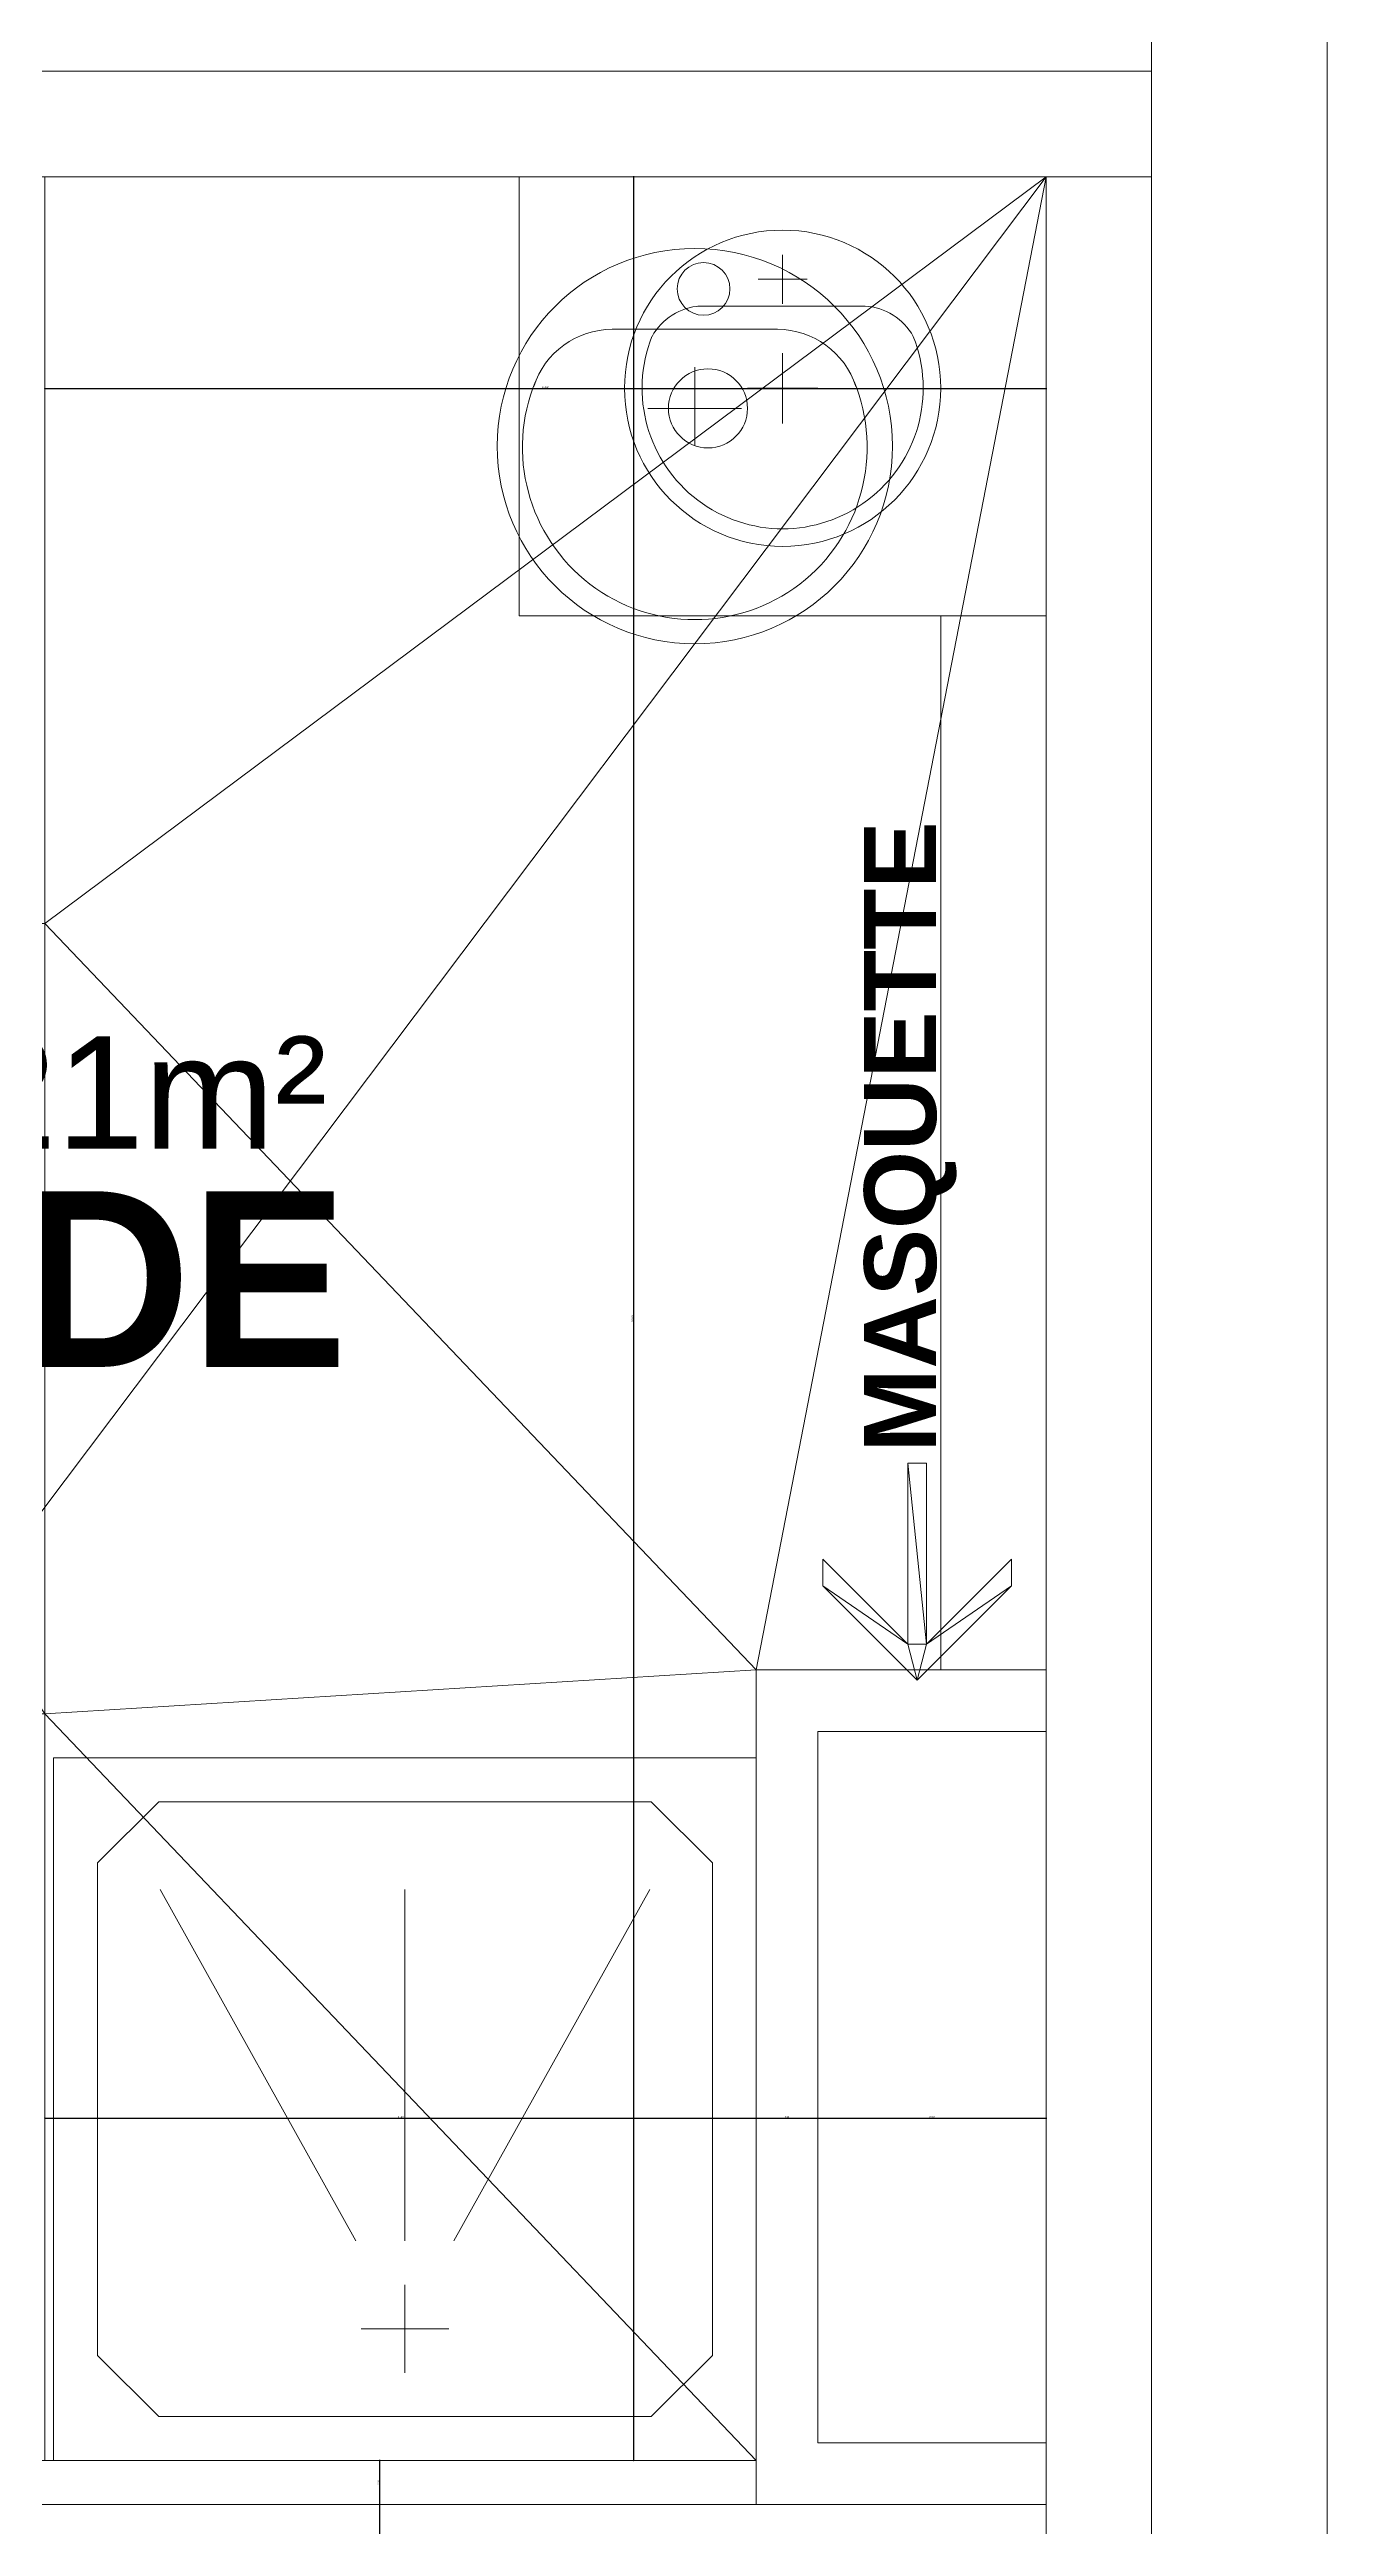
# Model space of a CAD drawing. Header units: metres. Extents: x -12536 to 12621, y -17191 to 9596.
# Drawn here: x -8676.5 to -8529.3, y -2942.9 to -2660.9 of the extents above; entities that cross this region are included whole.
import ezdxf
from ezdxf.enums import TextEntityAlignment as Align

# ---------------------------------------------------------------- set-up
doc = ezdxf.new("R2010")
doc.units = ezdxf.units.M
doc.header["$MEASUREMENT"] = 0
doc.header["$PDMODE"] = 2
doc.header["$PDSIZE"] = 0.25
for name, color, linetype in [('Calque commun', 7, 'Continuous'), ('Layer2', 7, 'Continuous'), ('Layer90', 7, 'Continuous'), ('Textes', 7, 'Continuous')]:
    doc.layers.add(name, color=color, linetype=linetype)
doc.styles.add('Arial', font='arial.ttf', dxfattribs={"height": 0.128})
doc.styles.add('Arial2', font='', dxfattribs={"height": 0.1})
doc.styles.add('Century Gothic', font='GOTHICB.TTF', dxfattribs={"height": 0.4})
doc.styles.add('Century Gothic17', font='GOTHIC.TTF', dxfattribs={"height": 0.18})
doc.styles.add('Century Gothic6', font='GOTHIC.TTF', dxfattribs={"height": 0.18})
doc.styles.get('Arial2').set_extended_font_data('Arial', bold=True)
doc.dimstyles.new('DIM16', dxfattribs={"dimtxt": 0.18, "dimasz": 0.035, "dimexe": 0.05, "dimexo": 0, "dimgap": 0.05, "dimtad": 1, "dimzin": 1, "dimdsep": 46, "dimtxsty": 'Century Gothic17', "dimblk": 'ORIGIN', "dimcen": 0.09, "dimdle": 0.05, "dimadec": 0, "dimazin": 0, "dimtfac": 1, "dimtdec": 4, "dimtix": 1, "dimtofl": 0, "dimtmove": 0, "dimatfit": 3, "dimfxl": 0.05, "dimfxlon": 1, "dimfrac": 2, "dimtolj": 1, "dimtzin": 0, "dimarcsym": 2})
doc.dimstyles.new('DIM7', dxfattribs={"dimtxt": 0.18, "dimasz": 0.035, "dimexe": 0.05, "dimexo": 0, "dimgap": 0.05, "dimtad": 1, "dimzin": 1, "dimdsep": 46, "dimtxsty": 'Century Gothic6', "dimblk": 'ORIGIN', "dimcen": 0.09, "dimdle": 0.05, "dimadec": 0, "dimazin": 0, "dimtfac": 1, "dimtdec": 4, "dimtix": 1, "dimtofl": 0, "dimtmove": 0, "dimatfit": 3, "dimfxl": 0.05, "dimfxlon": 1, "dimfrac": 2, "dimtolj": 1, "dimtzin": 0, "dimarcsym": 2})

# ---------------------------------------------------------------- blocks, each defined once
blk = doc.blocks.new('Block31043')
at = {"layer": 'Calque commun', "color": 7, "linetype": 'Continuous', "lineweight": 20}
blk.add_line((7.614, -29.6106), (7.614, -22.1082), dxfattribs=at)
at = {"layer": 'Calque commun', "color": 7, "linetype": 'Continuous', "lineweight": 5}
blk.add_line((7.814, -29.4107), (7.814, -22.1082), dxfattribs=at)
blk = doc.blocks.new('Block34494')
at = {"layer": 'Calque commun', "color": 7, "linetype": 'Continuous', "lineweight": 20}
for p, q in [((7.614, -22.4506), (7.814, -22.4506)), ((7.614, -22.6506), (7.614, -22.6506))]:
    blk.add_line(p, q, dxfattribs=at)
at = {"layer": 'Calque commun', "color": 7, "linetype": 'Continuous', "lineweight": 5}
blk.add_line((7.614, -22.7707), (7.494, -22.7707), dxfattribs=at)
blk = doc.blocks.new('Block34518')
at = {"layer": 'Calque commun', "color": 7, "linetype": 'Continuous', "lineweight": 5}
for p, q in [((1.414, -22.6506), (7.614, -22.6506)), ((1.534, -22.7707), (7.494, -22.7707))]:
    blk.add_line(p, q, dxfattribs=at)
blk = doc.blocks.new('Block34519')
at = {"layer": 'Calque commun', "color": 7, "linetype": 'Continuous', "lineweight": 20}
blk.add_line((7.814, -22.4506), (7.814, -31.4506), dxfattribs=at)
at = {"layer": 'Calque commun', "color": 7, "linetype": 'Continuous', "lineweight": 5}
for p, q in [((7.614, -22.6506), (7.614, -31.2507)), ((7.494, -22.7707), (7.494, -31.1306))]:
    blk.add_line(p, q, dxfattribs=at)
blk = doc.blocks.new('_ORIGIN')
at = {"color": 0, "linetype": 'ByBlock', "lineweight": -2}
blk.add_line((0, 0), (-1, 0), dxfattribs=at)
blk.add_circle((0, 0), 0.5, dxfattribs=at)
blk = doc.blocks.new('*D1470')
at = {"layer": 'Calque commun', "color": 0, "linetype": 'ByBlock', "lineweight": -2, "transparency": 16777216}
for p, q in [((-8638.94, -2940.35), (-8638.84, -2940.35)), ((-8638.89, -2940.35), (-8638.89, -2940.38)), ((-8638.89, -3130.31), (-8638.89, -2940.38)), ((-8638.94, -3130.35), (-8638.84, -3130.35))]:
    blk.add_line(p, q, dxfattribs=at)
at = {"layer": 'Calque commun', "color": 0, "linetype": 'Continuous', "lineweight": -2, "transparency": 16777216}
blk.add_line((-8638.89, -2940.31), (-8638.89, -2940.28), dxfattribs=at)
at = {"layer": 'Defpoints', "color": 0, "linetype": 'Continuous', "transparency": 16777216}
for p in [(-8662.78, -2940.35), (-8638.89, -2940.35), (-8664.03, -3130.35)]:
    blk.add_point(p, dxfattribs=at)
at = {"layer": 'Calque commun', "color": 0, "linetype": 'Continuous', "lineweight": -2, "transparency": 16777216, "xscale": 0.03500000014901161, "yscale": 0.03500000014901161, "zscale": 0.03500000014901161, "rotation": 270}
for p in [(-8638.89, -2940.35), (-8638.89, -3130.35)]:
    blk.add_blockref('_ORIGIN', p, dxfattribs=at)
at = {"layer": 'Calque commun', "color": 0, "linetype": 'Continuous', "lineweight": 5, "transparency": 16777216, "insert": (-8638.94, -3035.35), "char_height": 0.18, "attachment_point": 8, "rotation": 90, "line_spacing_factor": 0.773441, "style": 'Century Gothic6'}
blk.add_mtext('\\A1;190.00', dxfattribs=at)
blk = doc.blocks.new('*D1471')
at = {"layer": 'Calque commun', "color": 0, "linetype": 'ByBlock', "lineweight": -2, "transparency": 16777216}
for p, q in [((-8638.94, -2935.35), (-8638.84, -2935.35)), ((-8638.89, -2935.35), (-8638.89, -2935.38)), ((-8638.89, -2940.31), (-8638.89, -2935.38)), ((-8638.94, -2940.35), (-8638.84, -2940.35))]:
    blk.add_line(p, q, dxfattribs=at)
at = {"layer": 'Calque commun', "color": 0, "linetype": 'Continuous', "lineweight": -2, "transparency": 16777216}
blk.add_line((-8638.89, -2935.31), (-8638.89, -2935.28), dxfattribs=at)
at = {"layer": 'Defpoints', "color": 0, "linetype": 'Continuous', "transparency": 16777216}
for p in [(-8663.63, -2935.35), (-8638.89, -2935.35), (-8662.78, -2940.35)]:
    blk.add_point(p, dxfattribs=at)
at = {"layer": 'Calque commun', "color": 0, "linetype": 'Continuous', "lineweight": -2, "transparency": 16777216, "xscale": 0.03500000014901161, "yscale": 0.03500000014901161, "zscale": 0.03500000014901161, "rotation": 270}
for p in [(-8638.89, -2935.35), (-8638.89, -2940.35)]:
    blk.add_blockref('_ORIGIN', p, dxfattribs=at)
at = {"layer": 'Calque commun', "color": 0, "linetype": 'Continuous', "lineweight": 5, "transparency": 16777216, "insert": (-8638.94, -2937.85), "char_height": 0.18, "attachment_point": 8, "rotation": 90, "line_spacing_factor": 0.773441, "style": 'Century Gothic6'}
blk.add_mtext('\\A1;5.00', dxfattribs=at)
blk = doc.blocks.new('douche80wt\t')
at = {"layer": 'Layer90', "color": 6, "linetype": 'Continuous', "lineweight": 5}
for p, q in [((0, 0), (0, 0.8)), ((0, 0.8), (0.8, 0.8)), ((0.8, 0.8), (0.8, 0)), ((0.05, 0.6803), (0.1197, 0.75)), ((0.1197, 0.75), (0.6803, 0.75)), ((0.6803, 0.75), (0.75, 0.6803)), ((0.05, 0.1197), (0.05, 0.6803)), ((0.25, 0.4558), (0.65, 0.6788)), ((0.75, 0.6803), (0.75, 0.1197)), ((0.15, 0.45), (0.15, 0.35)), ((0.2, 0.4), (0.1, 0.4)), ((0.65, 0.4), (0.25, 0.4)), ((0.25, 0.3442), (0.65, 0.1212)), ((0.1197, 0.05), (0.05, 0.1197)), ((0.75, 0.1197), (0.6803, 0.05)), ((0.6803, 0.05), (0.1197, 0.05)), ((0.8, 0), (0, 0))]:
    blk.add_line(p, q, dxfattribs=at)
blk = doc.blocks.new('*D1638')
at = {"layer": 'Calque commun', "color": 0, "linetype": 'ByBlock', "lineweight": -2, "transparency": 16777216}
for p, q in [((-8677.03, -2896.32), (-8677.03, -2896.42)), ((-8677, -2896.37), (-8596.07, -2896.37)), ((-8596.03, -2896.37), (-8596.07, -2896.37)), ((-8596.03, -2896.32), (-8596.03, -2896.42))]:
    blk.add_line(p, q, dxfattribs=at)
at = {"layer": 'Calque commun', "color": 0, "linetype": 'Continuous', "lineweight": -2, "transparency": 16777216}
blk.add_line((-8596, -2896.37), (-8595.96, -2896.37), dxfattribs=at)
at = {"layer": 'Defpoints', "color": 0, "linetype": 'Continuous', "transparency": 16777216}
for p in [(-8677.03, -2881.39), (-8596.03, -2881.39), (-8596.03, -2896.37)]:
    blk.add_point(p, dxfattribs=at)
at = {"layer": 'Calque commun', "color": 0, "linetype": 'Continuous', "lineweight": -2, "transparency": 16777216, "xscale": 0.03500000014901161, "yscale": 0.03500000014901161, "zscale": 0.03500000014901161, "rotation": 180}
for p in [(-8677.03, -2896.37), (-8596.03, -2896.37)]:
    blk.add_blockref('_ORIGIN', p, dxfattribs=at)
at = {"layer": 'Calque commun', "color": 0, "linetype": 'Continuous', "lineweight": 5, "transparency": 16777216, "insert": (-8636.53, -2896.32), "char_height": 0.18, "attachment_point": 8, "line_spacing_factor": 0.773441, "style": 'Century Gothic6'}
blk.add_mtext('\\A1;81.00', dxfattribs=at)
blk = doc.blocks.new('*D1639')
at = {"layer": 'Calque commun', "color": 0, "linetype": 'ByBlock', "lineweight": -2, "transparency": 16777216}
for p, q in [((-8596.03, -2896.37), (-8596.03, -2896.32)), ((-8596, -2896.37), (-8589.07, -2896.37)), ((-8589.03, -2896.37), (-8589.07, -2896.37)), ((-8589.03, -2896.42), (-8589.03, -2896.32))]:
    blk.add_line(p, q, dxfattribs=at)
at = {"layer": 'Calque commun', "color": 0, "linetype": 'Continuous', "lineweight": -2, "transparency": 16777216}
blk.add_line((-8589, -2896.37), (-8588.96, -2896.37), dxfattribs=at)
at = {"layer": 'Defpoints', "color": 0, "linetype": 'Continuous', "transparency": 16777216}
for p in [(-8596.03, -2896.37), (-8589.03, -2896.37), (-8589.03, -2900.35)]:
    blk.add_point(p, dxfattribs=at)
at = {"layer": 'Calque commun', "color": 0, "linetype": 'Continuous', "lineweight": -2, "transparency": 16777216, "xscale": 0.03500000014901161, "yscale": 0.03500000014901161, "zscale": 0.03500000014901161, "rotation": 180}
for p in [(-8596.03, -2896.37), (-8589.03, -2896.37)]:
    blk.add_blockref('_ORIGIN', p, dxfattribs=at)
at = {"layer": 'Calque commun', "color": 0, "linetype": 'Continuous', "lineweight": 5, "transparency": 16777216, "insert": (-8592.53, -2896.32), "char_height": 0.18, "attachment_point": 8, "line_spacing_factor": 0.773441, "style": 'Century Gothic17'}
blk.add_mtext('\\A1;7.00', dxfattribs=at)
blk = doc.blocks.new('*D1640')
at = {"layer": 'Calque commun', "color": 0, "linetype": 'ByBlock', "lineweight": -2, "transparency": 16777216}
for p, q in [((-8589.03, -2896.42), (-8589.03, -2896.32)), ((-8588.99, -2896.37), (-8563.07, -2896.37)), ((-8563.03, -2896.37), (-8563.07, -2896.37)), ((-8563.03, -2896.42), (-8563.03, -2896.32))]:
    blk.add_line(p, q, dxfattribs=at)
at = {"layer": 'Calque commun', "color": 0, "linetype": 'Continuous', "lineweight": -2, "transparency": 16777216}
blk.add_line((-8563, -2896.37), (-8562.96, -2896.37), dxfattribs=at)
at = {"layer": 'Defpoints', "color": 0, "linetype": 'Continuous', "transparency": 16777216}
for p in [(-8563.03, -2896.37), (-8589.03, -2935.35), (-8563.03, -2935.35)]:
    blk.add_point(p, dxfattribs=at)
at = {"layer": 'Calque commun', "color": 0, "linetype": 'Continuous', "lineweight": -2, "transparency": 16777216, "xscale": 0.03500000014901161, "yscale": 0.03500000014901161, "zscale": 0.03500000014901161, "rotation": 180}
for p in [(-8589.03, -2896.37), (-8563.03, -2896.37)]:
    blk.add_blockref('_ORIGIN', p, dxfattribs=at)
at = {"layer": 'Calque commun', "color": 0, "linetype": 'Continuous', "lineweight": 5, "transparency": 16777216, "insert": (-8576.03, -2896.32), "char_height": 0.18, "attachment_point": 8, "line_spacing_factor": 0.773441, "style": 'Century Gothic17'}
blk.add_mtext('\\A1;26.00', dxfattribs=at)
blk = doc.blocks.new('*D1589')
at = {"layer": 'Calque commun', "color": 0, "linetype": 'ByBlock', "lineweight": -2, "transparency": 16777216}
for p, q in [((-8677.03, -2699.45), (-8677.03, -2699.4)), ((-8677, -2699.45), (-8563.07, -2699.45)), ((-8563.03, -2699.45), (-8563.07, -2699.45)), ((-8563.03, -2699.45), (-8563.03, -2699.4))]:
    blk.add_line(p, q, dxfattribs=at)
at = {"layer": 'Calque commun', "color": 0, "linetype": 'Continuous', "lineweight": -2, "transparency": 16777216}
blk.add_line((-8563, -2699.45), (-8562.96, -2699.45), dxfattribs=at)
at = {"layer": 'Defpoints', "color": 0, "linetype": 'Continuous', "transparency": 16777216}
for p in [(-8677.03, -2699.45), (-8563.03, -2699.45), (-8563.03, -2699.45)]:
    blk.add_point(p, dxfattribs=at)
at = {"layer": 'Calque commun', "color": 0, "linetype": 'Continuous', "lineweight": -2, "transparency": 16777216, "xscale": 0.03500000014901161, "yscale": 0.03500000014901161, "zscale": 0.03500000014901161, "rotation": 180}
for p in [(-8677.03, -2699.45), (-8563.03, -2699.45)]:
    blk.add_blockref('_ORIGIN', p, dxfattribs=at)
at = {"layer": 'Calque commun', "color": 0, "linetype": 'Continuous', "lineweight": 5, "transparency": 16777216, "insert": (-8620.03, -2699.4), "char_height": 0.18, "attachment_point": 8, "line_spacing_factor": 0.773441, "style": 'Century Gothic6'}
blk.add_mtext('\\A1;114.00', dxfattribs=at)
blk = doc.blocks.new('*D1590')
at = {"layer": 'Calque commun', "color": 0, "linetype": 'ByBlock', "lineweight": -2, "transparency": 16777216}
for p, q in [((-8609.98, -2675.35), (-8610.03, -2675.35)), ((-8609.98, -2675.35), (-8609.98, -2675.38)), ((-8609.98, -2935.31), (-8609.98, -2675.38)), ((-8609.98, -2935.35), (-8610.03, -2935.35))]:
    blk.add_line(p, q, dxfattribs=at)
at = {"layer": 'Calque commun', "color": 0, "linetype": 'Continuous', "lineweight": -2, "transparency": 16777216}
blk.add_line((-8609.98, -2675.31), (-8609.98, -2675.28), dxfattribs=at)
at = {"layer": 'Defpoints', "color": 0, "linetype": 'Continuous', "transparency": 16777216}
for p in [(-8609.98, -2675.35), (-8609.98, -2675.35), (-8609.98, -2935.35)]:
    blk.add_point(p, dxfattribs=at)
at = {"layer": 'Calque commun', "color": 0, "linetype": 'Continuous', "lineweight": -2, "transparency": 16777216, "xscale": 0.03500000014901161, "yscale": 0.03500000014901161, "zscale": 0.03500000014901161, "rotation": 270}
for p in [(-8609.98, -2675.35), (-8609.98, -2935.35)]:
    blk.add_blockref('_ORIGIN', p, dxfattribs=at)
at = {"layer": 'Calque commun', "color": 0, "linetype": 'Continuous', "lineweight": 5, "transparency": 16777216, "insert": (-8610.03, -2805.35), "char_height": 0.18, "attachment_point": 8, "rotation": 90, "line_spacing_factor": 0.773441, "style": 'Century Gothic6'}
blk.add_mtext('\\A1;260.00', dxfattribs=at)
blk = doc.blocks.new('fleche01')
at = {"layer": 'Calque commun', "color": 6, "linetype": 'Continuous', "lineweight": 20}
mesh = blk.add_polyface(dxfattribs=at)
corners = [(1.283, 1), (0.383, 0.1), (1, 1), (1, -1), (0, 0), (0.383, -0.1), (2.3, 0.1), (2.3, -0.1), (1.283, -1)]
mesh.append_faces([[corners[k] for k in face] for face in [(4, 1, 5)]], dxfattribs={"vtx0": -1, "vtx1": -1, "vtx2": -1, "color": 6})
mesh.append_faces([[corners[k] for k in face] for face in [(0, 1, 2)]], dxfattribs={"vtx1": -1, "color": 6})
mesh.append_faces([[corners[k] for k in face] for face in [(3, 4, 5), (4, 2, 1), (7, 5, 1)]], dxfattribs={"vtx1": -1, "vtx2": -1, "color": 6})
mesh.append_faces([[corners[k] for k in face] for face in [(1, 6, 7), (5, 8, 3)]], dxfattribs={"vtx2": -1, "color": 6})
blk = doc.blocks.new('vasque1')
at = {"layer": 'Layer2', "color": 6, "linetype": 'Continuous', "lineweight": 5}
for p, q in [((-0.094, -0.092), (0.094, -0.092)), ((0, -0.182), (0, -0.135)), ((-0.0533, -0.182), (0.0533, -0.182)), ((0, -0.182), (0, -0.224))]:
    blk.add_line(p, q, dxfattribs=at)
at = {"layer": 'Layer2', "color": 6, "linetype": 'Continuous', "lineweight": 5, "flags": 128}
for points in [[(0, -0.45, -1), (0, 0)], [(0, 0, -1), (0, -0.45)], [(0.02, -0.046, 1), (-0.04, -0.046, 1), (0.02, -0.046)], [(-0.094, -0.092, 0.324927), (-0.1834, -0.157)], [(0.094, -0.092, -0.324927), (0.1834, -0.157)], [(0.03, -0.182, 1), (-0.06, -0.182, 1), (0.03, -0.182)], [(-0.1814, -0.1514, 1.494518), (0.1814, -0.1514)]]:
    blk.add_lwpolyline(points, format="xyb", dxfattribs=at)
blk = doc.blocks.new('vasqu450')
at = {"layer": 'Calque commun', "color": 6, "linetype": 'Continuous', "lineweight": 5}
blk.add_line((0.1207, 0.1168), (-0.1173, 0.117), dxfattribs=at)
for radius, start, end in [(0.225, 360, 359.9994), (0.2, 158.4, 21.6)]:
    blk.add_arc((0, 0), radius, start, end, dxfattribs=at)
at = {"layer": 'Calque commun', "color": 6, "linetype": 'Continuous', "lineweight": 5, "extrusion": (0, 0, -1)}
for centre, start, end in [((0.112, 0.0327), 28.9734, 86.4066), ((-0.112, 0.0327), 93.5934, 151.0266)]:
    blk.add_arc(centre, 0.0845, start, end, dxfattribs=at)
at = {"layer": 'Layer90', "color": 6, "linetype": 'Continuous', "lineweight": 5}
for p, q in [((0, 0.19), (0, 0.12)), ((0.035, 0.155), (-0.035, 0.155)), ((0, 0.05), (0, -0.05)), ((-0.05, 0), (0.05, 0))]:
    blk.add_line(p, q, dxfattribs=at)
blk = doc.blocks.new('meuble vasque 60x50')
at = {"layer": 'Calque commun', "color": 0, "linetype": 'ByBlock', "lineweight": -2, "xscale": 0.800000011920929, "yscale": 0.800000011920929, "zscale": 0.800000011920929}
blk.add_blockref('vasqu450', (0.2994, -0.241), dxfattribs=at)
at = {"layer": 'Calque commun', "color": 0, "linetype": 'ByBlock', "lineweight": -2}
blk.add_blockref('vasque1', (0.3994, -0.0819), dxfattribs=at)
at = {"layer": 'Calque commun', "color": 6, "linetype": 'Continuous', "lineweight": 5}
mesh = blk.add_polyface(dxfattribs=at)
corners = [(-0.0006, -0.0002), (0.5994, -0.0002), (0.5994, -0.5002), (-0.0006, -0.5002)]
mesh.append_faces([[corners[k] for k in face] for face in [(0, 1, 2, 3)]], dxfattribs={"color": 6})

msp = doc.modelspace()

# ---------------------------------------------------------------- linework, layer by layer
at = {"layer": 'Calque commun', "color": 12, "linetype": 'Continuous', "lineweight": 20}
for p, q in [((-8551.032, -3155.806), (-8551.032, -2609.101)), ((-8531.033, -2609.101), (-8531.033, -3339.345)), ((-8531.033, -2609.101), (-8531.033, -2722.463)), ((-8531.033, -3339.345), (-8531.033, -2642.883))]:
    msp.add_line(p, q, dxfattribs=at)
at = {"layer": 'Calque commun', "color": 7, "linetype": 'Continuous', "lineweight": 5}
for p, q in [((-8575.033, -2845.347), (-8575.032, -2725.345)), ((-8765.022, -2940.346), (-8563.033, -2940.346)), ((-8563.033, -2940.346), (-8563.033, -3130.346))]:
    msp.add_line(p, q, dxfattribs=at)
at = {"layer": 'Calque commun', "color": 16, "linetype": 'Continuous', "lineweight": 20}
for p, q in [((-8596.03, -2940.346), (-8596.03, -2845.347)), ((-8596.03, -2845.347), (-8563.035, -2845.347)), ((-8563.035, -2845.347), (-8563.035, -2852.347)), ((-8589.031, -2933.346), (-8589.031, -2852.347)), ((-8589.031, -2852.347), (-8563.035, -2852.347))]:
    msp.add_line(p, q, dxfattribs=at)
at = {"layer": 'Calque commun', "color": 15, "linetype": 'Continuous', "lineweight": 20}
for p, q in [((-8795.034, -2935.346), (-8596.03, -2935.346)), ((-8795.034, -2940.346), (-8596.03, -2940.346))]:
    msp.add_line(p, q, dxfattribs=at)
at = {"layer": 'Calque commun', "color": 4, "linetype": 'Continuous', "lineweight": 20}
for p, q in [((-8563.033, -2933.346), (-8589.031, -2933.346)), ((-8563.033, -2940.346), (-8563.033, -2933.346)), ((-8563.033, -2940.346), (-8596.03, -2940.346))]:
    msp.add_line(p, q, dxfattribs=at)
at = {"layer": 'Calque commun', "color": 12, "linetype": 'Continuous', "lineweight": 20}
msp.add_polyline3d([(-8931.032, -2663.344, 0), (-8931.032, -2663.344, 0), (-8551.032, -2663.344, 0), (-8551.032, -3048.4, 0), (-8551.032, -3048.4, 0)], dxfattribs=at)
at = {"layer": 'Calque commun', "color": 9, "linetype": 'Continuous', "lineweight": 20}
msp.add_polyline3d([(-8563.033, -3511.344, 0), (-8563.033, -2675.345, 0), (-8557.034, -2675.345, 0), (-9159.031, -2675.345, 0), (-9159.031, -3511.344, 0)], close=True, dxfattribs=at)

# ---------------------------------------------------------------- block references
at = {"layer": 'Calque commun', "color": 0, "linetype": 'ByBlock', "lineweight": -2, "xscale": 100, "yscale": 100, "zscale": 100}
for name in ['Block31043', 'Block34518', 'Block34494', 'Block34519']:
    msp.add_blockref(name, (-9312.433, -398.28), dxfattribs=at)
at = {"layer": 'Calque commun', "color": 0, "linetype": 'ByBlock', "lineweight": -2, "extrusion": (0, 0, -1)}
for name, p, xscale, yscale, zscale, rotation in [('meuble vasque 60x50', (8563.09, -2675.327), -100, -100, -100, 180), ('fleche01', (8577.708, -2846.513), -10.73741838335991, -10.73741838335991, -10.73741838335991, 270)]:
    msp.add_blockref(name, p, dxfattribs=dict(at, xscale=xscale, yscale=yscale, zscale=zscale, rotation=rotation))
at = {"layer": 'Calque commun', "color": 0, "linetype": 'ByBlock', "lineweight": -2, "xscale": 100, "yscale": 100, "zscale": 100, "rotation": 89.99999999999999}
msp.add_blockref('douche80wt\t', (-8596.031, -2935.346), dxfattribs=at)

# ---------------------------------------------------------------- texts
at = {"layer": 'Textes', "color": 7, "linetype": 'ByBlock', "lineweight": -2, "style": 'Arial2'}
msp.add_text('MASQUETTE', height=8.19, rotation=90, dxfattribs=at).set_placement((-8575.559, -2748.755), align=Align.RIGHT)
at = {"layer": 'Textes', "color": 9, "linetype": 'ByBlock', "lineweight": -2, "style": 'Arial'}
msp.add_text('3.21m²', height=12.8, dxfattribs=at).set_placement((-8644.908, -2773.192), align=Align.TOP_RIGHT)
at = {"layer": 'Textes', "color": 5, "linetype": 'ByBlock', "lineweight": -2, "style": 'Century Gothic'}
msp.add_text('SDE', height=20, dxfattribs=at).set_placement((-8642.576, -2790.844), align=Align.TOP_RIGHT)

# ---------------------------------------------------------------- dimensions: what is measured, and where the dimension line sits
at = {"layer": 'Calque commun', "color": 5, "linetype": 'Continuous', "lineweight": 5}
for p1, p2, distance, dimstyle, picture, middle in [((-8609.98, -2935.346), (-8609.98, -2675.345), 0, 'DIM7', '*D1590', (-8610.124, -2805.345)), ((-8677.031, -2699.453), (-8563.032, -2699.453), 0, 'DIM7', '*D1589', (-8620.031, -2699.309)), ((-8677.032, -2881.386), (-8596.032, -2881.386), -14.989, 'DIM7', '*D1638', (-8636.532, -2896.23)), ((-8589.03, -2935.346), (-8563.033, -2935.346), 38.971, 'DIM16', '*D1640', (-8576.031, -2896.23))]:
    dim = msp.add_aligned_dim(p1=p1, p2=p2, distance=distance, dimstyle=dimstyle, dxfattribs=at)
    dim.commit()
    dim.dimension.update_dxf_attribs({"geometry": picture, "text_midpoint": middle})
dim = msp.add_linear_dim(base=(-8589.031, -2896.375), p1=(-8596.032, -2896.375), p2=(-8589.031, -2900.345), dimstyle='DIM16', dxfattribs=at)
dim.commit()
dim.dimension.update_dxf_attribs({"geometry": '*D1639', "text_midpoint": (-8592.531, -2896.23)})
for base, p1, p2, picture, middle in [((-8638.892, -2935.346), (-8662.783, -2940.346), (-8663.63, -2935.346), '*D1471', (-8639.037, -2937.846)), ((-8638.892, -2940.346), (-8664.033, -3130.347), (-8662.783, -2940.346), '*D1470', (-8639.037, -3035.347))]:
    dim = msp.add_linear_dim(base=base, p1=p1, p2=p2, angle=90, dimstyle='DIM7', dxfattribs=at)
    dim.commit()
    dim.dimension.update_dxf_attribs({"geometry": picture, "text_midpoint": middle})

# ---------------------------------------------------------------- meshes
at = {"layer": 'Calque commun', "color": 7, "linetype": 'Continuous', "lineweight": 5}
mesh = msp.add_polyface(dxfattribs=at)
corners = [(-6352.223, -1261.028), (-12352.223, -1261.028), (-12352.223, -5461.028), (-6352.223, -5461.028)]
mesh.append_faces([[corners[k] for k in face] for face in [(0, 1, 2, 3)]], dxfattribs={"color": 7})
at = {"layer": 'Calque commun', "color": 9, "linetype": 'Continuous', "lineweight": 5}
mesh = msp.add_polyface(dxfattribs=at)
corners = [(-8563.033, -3511.344), (-8765.031, -3130.347), (-9159.031, -3511.344), (-8762.533, -2940.346), (-9159.031, -2675.345), (-8563.035, -2675.345), (-8563.033, -2940.346), (-8563.035, -3130.347)]
mesh.append_faces([[corners[k] for k in face] for face in [(0, 1, 2)]], dxfattribs={"vtx0": -1, "vtx1": -1, "color": 9})
mesh.append_faces([[corners[k] for k in face] for face in [(3, 5, 4)]], dxfattribs={"vtx0": -1, "vtx2": -1, "color": 9})
mesh.append_faces([[corners[k] for k in face] for face in [(1, 3, 4), (4, 2, 1)]], dxfattribs={"vtx1": -1, "vtx2": -1, "color": 9})
mesh.append_faces([[corners[k] for k in face] for face in [(3, 6, 5), (0, 7, 1)]], dxfattribs={"vtx2": -1, "color": 9})
mesh = msp.add_polyface(dxfattribs=at)
corners = [(-8737.031, -2850.345), (-8677.031, -2850.345), (-8737.031, -2760.346), (-8563.032, -2675.345), (-8677.031, -2675.345), (-8677.031, -2760.346), (-8596.03, -2935.346), (-8677.031, -2935.346), (-8596.03, -2845.347), (-8563.035, -2845.347)]
mesh.append_faces([[corners[k] for k in face] for face in [(6, 1, 7), (3, 8, 9)]], dxfattribs={"vtx0": -1, "color": 9})
mesh.append_faces([[corners[k] for k in face] for face in [(3, 5, 8), (8, 5, 1)]], dxfattribs={"vtx0": -1, "vtx1": -1, "vtx2": -1, "color": 9})
mesh.append_faces([[corners[k] for k in face] for face in [(1, 5, 2)]], dxfattribs={"vtx0": -1, "vtx2": -1, "color": 9})
mesh.append_faces([[corners[k] for k in face] for face in [(0, 1, 2)]], dxfattribs={"vtx1": -1, "color": 9})
mesh.append_faces([[corners[k] for k in face] for face in [(6, 8, 1)]], dxfattribs={"vtx1": -1, "vtx2": -1, "color": 9})
mesh.append_faces([[corners[k] for k in face] for face in [(3, 4, 5)]], dxfattribs={"vtx2": -1, "color": 9})

doc.saveas('drawing.dxf')
